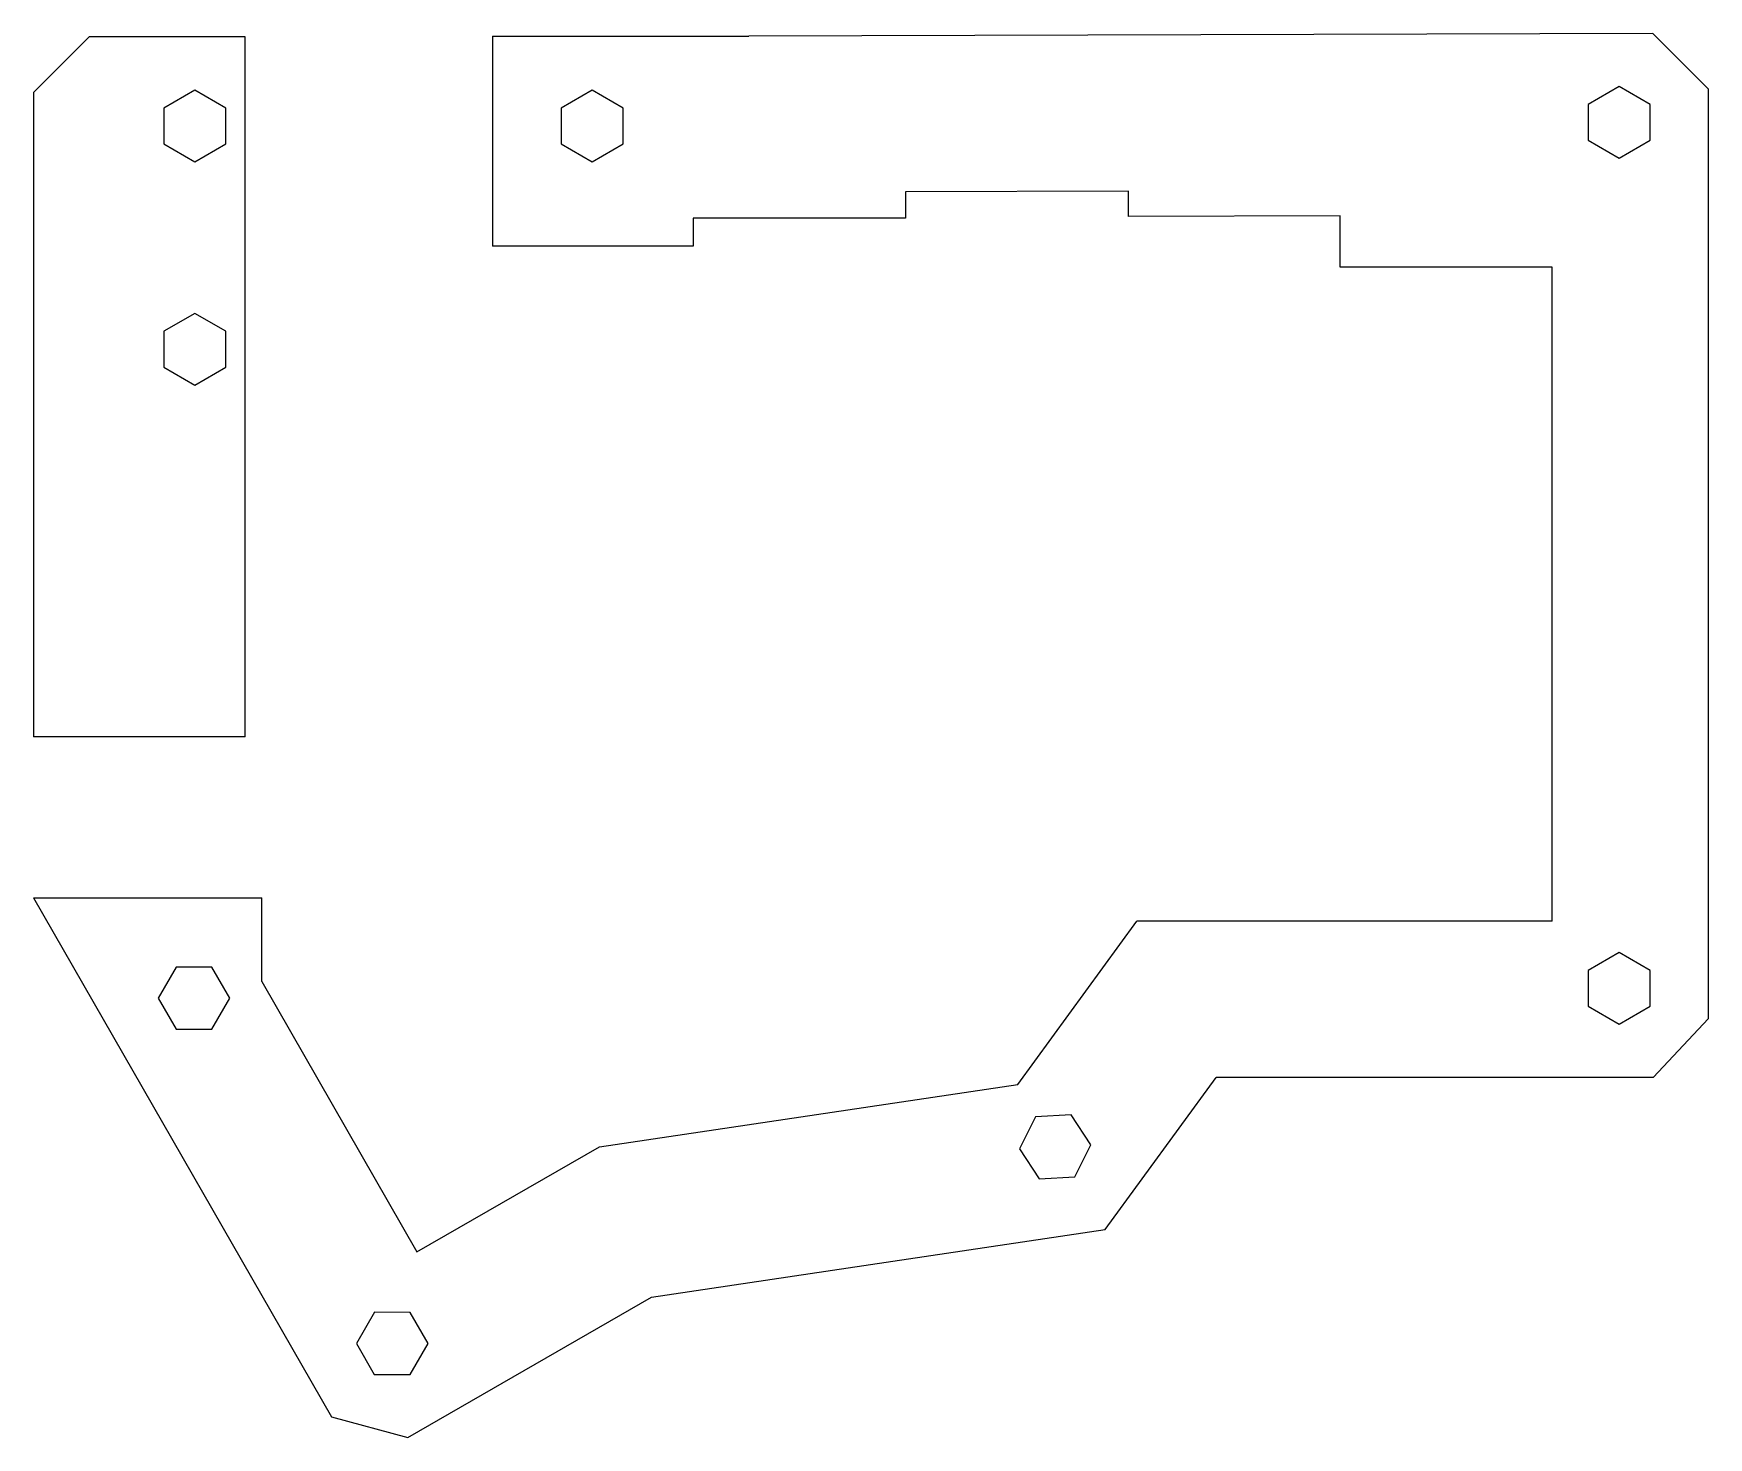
# Model space of a CAD drawing. Header units: millimetres. Extents: x -160 to -10, y -119 to 7.
import ezdxf

# ---------------------------------------------------------------- set-up
doc = ezdxf.new("R2010")
doc.units = ezdxf.units.MM

msp = doc.modelspace()

# ---------------------------------------------------------------- linework, layer by layer
at = {"color": 7, "linetype": 'Continuous', "lineweight": 25}
for p, q in [((-155.48, 6.32), (-160.48, 1.32)), ((-141.52, 6.32), (-155.48, 6.32)), ((-141.52, -56.42), (-141.52, 6.32)), ((-119.35, 6.36), (-119.35, 1.54)), ((-119.35, 6.36), (-96.37, 6.36)), ((-15.34, 6.61), (-96.37, 6.36)), ((-10.34, 1.62), (-15.34, 6.61)), ((-146.02, 1.53), (-148.8, -0.07)), ((-143.24, -0.07), (-146.02, 1.53)), ((-119.35, 1.54), (-119.35, -12.43)), ((-110.4, 1.53), (-113.18, -0.07)), ((-107.62, -0.07), (-110.4, 1.53)), ((-18.34, 1.87), (-21.12, 0.26)), ((-15.56, 0.26), (-18.34, 1.87)), ((-10.34, -81.65), (-10.34, 1.62)), ((-160.48, 1.32), (-160.48, -56.42)), ((-21.12, 0.26), (-21.12, -2.95)), ((-15.56, -2.95), (-15.56, 0.26)), ((-148.8, -0.07), (-148.8, -3.28)), ((-143.24, -3.28), (-143.24, -0.07)), ((-113.18, -0.07), (-113.18, -3.28)), ((-107.62, -3.28), (-107.62, -0.07)), ((-21.12, -2.95), (-18.34, -4.55)), ((-18.34, -4.55), (-15.56, -2.95)), ((-148.8, -3.28), (-146.02, -4.89)), ((-146.02, -4.89), (-143.24, -3.28)), ((-113.18, -3.28), (-110.4, -4.89)), ((-110.4, -4.89), (-107.62, -3.28)), ((-62.32, -7.53), (-82.33, -7.59)), ((-82.33, -7.59), (-82.32, -9.93)), ((-62.32, -9.78), (-62.32, -7.53)), ((-82.32, -9.93), (-101.35, -9.93)), ((-101.35, -9.93), (-101.35, -12.43)), ((-43.34, -9.72), (-62.32, -9.78)), ((-43.34, -14.34), (-43.34, -9.72)), ((-101.35, -12.43), (-119.35, -12.43)), ((-24.34, -14.34), (-43.34, -14.34)), ((-24.34, -72.93), (-24.34, -14.34)), ((-146.02, -18.47), (-148.8, -20.07)), ((-143.24, -20.07), (-146.02, -18.47)), ((-148.8, -20.07), (-148.8, -23.28)), ((-143.24, -23.28), (-143.24, -20.07)), ((-148.8, -23.28), (-146.02, -24.89)), ((-146.02, -24.89), (-143.24, -23.28)), ((-141.52, -56.42), (-160.48, -56.42)), ((-160.48, -70.84), (-133.76, -117.34)), ((-160.48, -70.84), (-140.02, -70.84)), ((-140.02, -78.34), (-140.02, -70.84)), ((-72.26, -87.57), (-61.58, -72.93)), ((-24.34, -72.93), (-61.58, -72.93)), ((-18.34, -75.72), (-21.12, -77.33)), ((-15.56, -77.33), (-18.34, -75.72)), ((-147.69, -77.04), (-149.3, -79.82)), ((-144.48, -77.05), (-147.69, -77.04)), ((-142.88, -79.83), (-144.48, -77.05)), ((-21.12, -77.33), (-21.12, -80.54)), ((-15.56, -80.54), (-15.56, -77.33)), ((-140.02, -78.34), (-126.11, -102.56)), ((-149.3, -79.82), (-147.7, -82.6)), ((-144.49, -82.61), (-142.88, -79.83)), ((-21.12, -80.54), (-18.34, -82.14)), ((-18.34, -82.14), (-15.56, -80.54)), ((-10.34, -81.65), (-15.29, -86.93)), ((-147.7, -82.6), (-144.49, -82.61)), ((-64.41, -100.56), (-54.46, -86.93)), ((-15.29, -86.93), (-54.46, -86.93)), ((-109.76, -93.15), (-72.26, -87.57)), ((-70.67, -90.46), (-72.1, -93.33)), ((-67.46, -90.27), (-70.67, -90.46)), ((-65.69, -92.95), (-67.46, -90.27)), ((-67.13, -95.82), (-65.69, -92.95)), ((-126.11, -102.56), (-109.76, -93.15)), ((-72.1, -93.33), (-70.33, -96.01)), ((-70.33, -96.01), (-67.13, -95.82)), ((-105.08, -106.6), (-64.41, -100.56)), ((-129.92, -107.97), (-131.53, -110.75)), ((-126.71, -107.98), (-129.92, -107.97)), ((-126.94, -119.19), (-105.08, -106.6)), ((-125.11, -110.76), (-126.71, -107.98)), ((-131.53, -110.75), (-129.93, -113.53)), ((-126.72, -113.54), (-125.11, -110.76)), ((-129.93, -113.53), (-126.72, -113.54)), ((-133.76, -117.34), (-126.94, -119.19))]:
    msp.add_line(p, q, dxfattribs=at)

doc.saveas('drawing.dxf')
